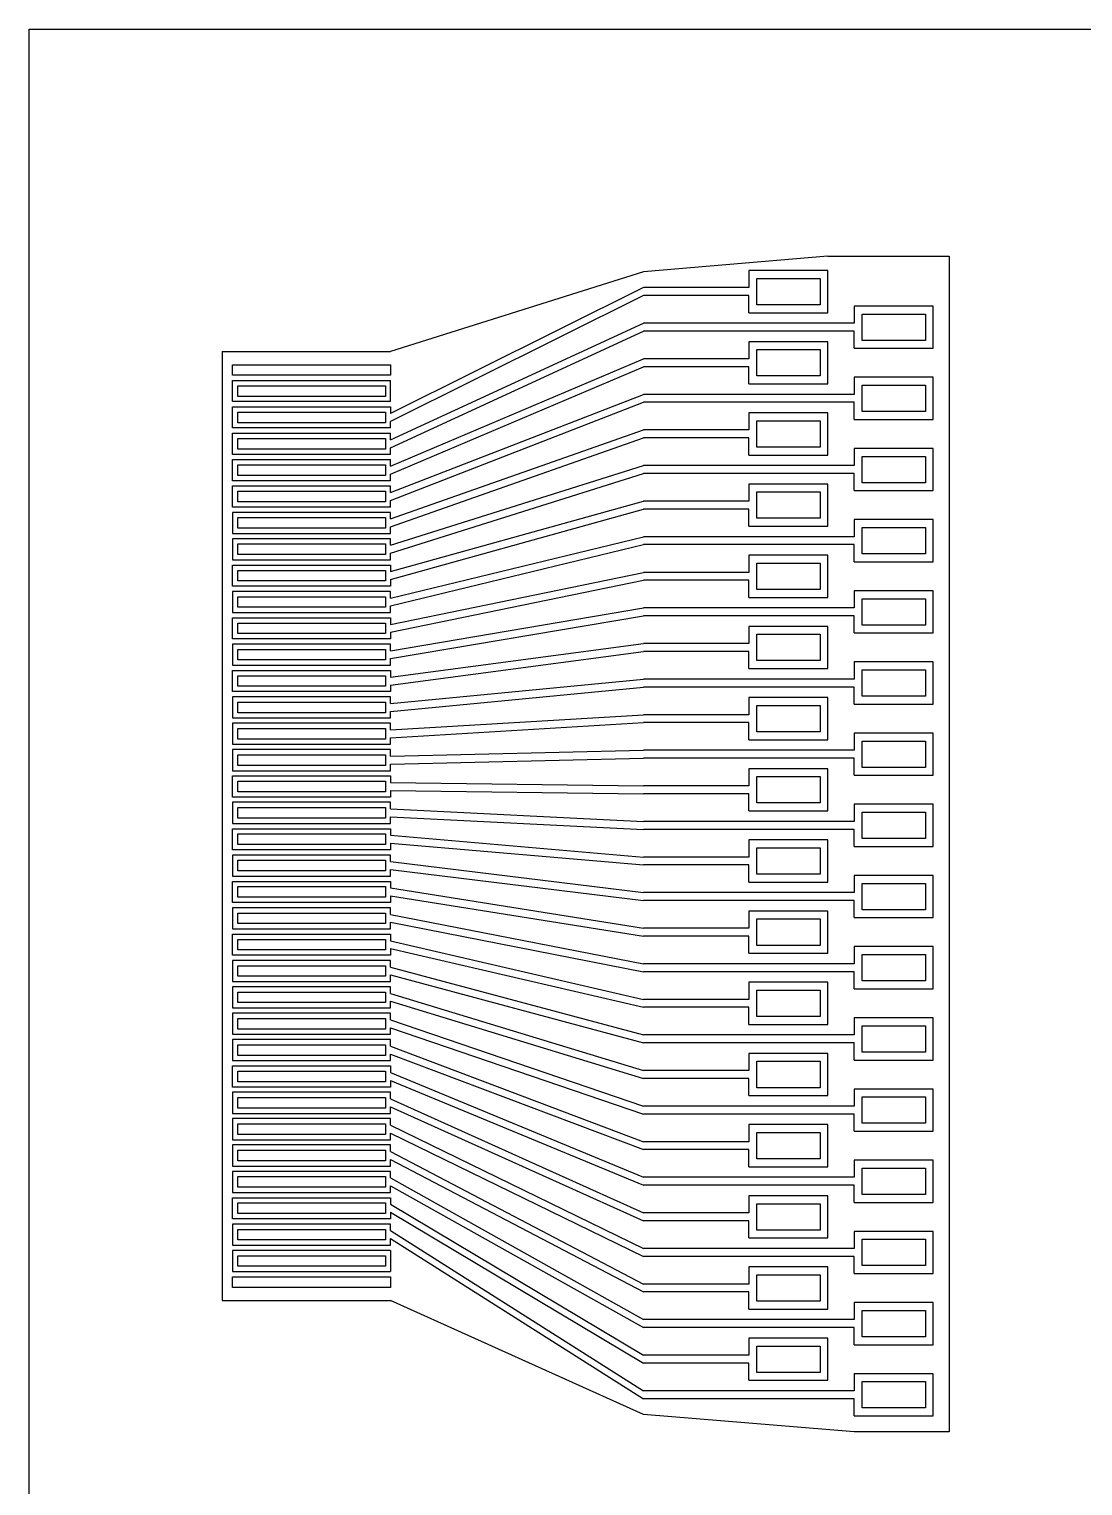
# Model space of a CAD drawing. Header units: inches. Extents: x 22 to 209, y 18 to 88.
# Drawn here: x 21.92 to 41.92, y 59.88 to 87.51 of the extents above; entities that cross this region are included whole.
import ezdxf

# ---------------------------------------------------------------- set-up
doc = ezdxf.new("R2010")
doc.units = ezdxf.units.IN
doc.header["$MEASUREMENT"] = 0
for name, color, linetype in [('Foil', 5, 'Continuous'), ('Hole', 1, 'Continuous'), ('Outline', 93, 'Continuous')]:
    doc.layers.add(name, color=color, linetype=linetype)

msp = doc.modelspace()

# ---------------------------------------------------------------- linework, layer by layer
at = {"layer": 'Foil'}
for p, q in [((21.92, 17.51), (21.92, 87.51)), ((21.92, 87.51), (61.92, 87.51)), ((37.081, 82.931), (35.581, 82.931)), ((35.581, 82.931), (35.581, 82.606)), ((37.081, 82.131), (37.081, 82.931)), ((33.581, 82.606), (28.781, 80.219)), ((33.581, 82.456), (28.781, 80.069)), ((35.581, 82.606), (33.581, 82.606)), ((35.581, 82.456), (33.581, 82.456)), ((35.581, 82.131), (35.581, 82.456)), ((35.581, 82.131), (37.081, 82.131)), ((39.081, 82.256), (37.581, 82.256)), ((37.581, 82.256), (37.581, 81.931)), ((39.081, 81.456), (39.081, 82.256)), ((28.781, 79.719), (33.581, 81.931)), ((37.581, 81.931), (33.581, 81.931)), ((28.781, 79.569), (33.581, 81.781)), ((37.581, 81.781), (33.581, 81.781)), ((37.081, 81.581), (35.581, 81.581)), ((35.581, 81.581), (35.581, 81.256)), ((37.081, 80.781), (37.081, 81.581)), ((37.581, 81.456), (37.581, 81.781)), ((28.781, 79.219), (33.581, 81.256)), ((35.581, 81.256), (33.581, 81.256)), ((37.581, 81.456), (39.081, 81.456)), ((25.781, 80.944), (25.781, 81.144)), ((25.781, 81.144), (28.781, 81.144)), ((28.781, 81.144), (28.781, 80.944)), ((28.781, 79.069), (33.581, 81.106)), ((35.581, 81.106), (33.581, 81.106)), ((35.581, 80.781), (35.581, 81.106)), ((28.781, 80.944), (25.781, 80.944)), ((25.781, 80.444), (25.781, 80.844)), ((25.781, 80.844), (28.781, 80.844)), ((28.781, 80.444), (28.781, 80.844)), ((35.581, 80.781), (37.081, 80.781)), ((39.081, 80.906), (37.581, 80.906)), ((37.581, 80.906), (37.581, 80.581)), ((39.081, 80.106), (39.081, 80.906)), ((28.781, 80.444), (25.781, 80.444)), ((28.781, 78.719), (33.581, 80.581)), ((28.781, 78.569), (33.581, 80.431)), ((37.581, 80.581), (33.581, 80.581)), ((37.581, 80.431), (33.581, 80.431)), ((37.581, 80.106), (37.581, 80.431)), ((25.781, 79.944), (25.781, 80.344)), ((25.781, 80.344), (28.781, 80.344)), ((28.781, 80.344), (28.781, 80.219)), ((37.081, 80.231), (35.581, 80.231)), ((35.581, 80.231), (35.581, 79.906)), ((37.081, 79.431), (37.081, 80.231)), ((28.781, 79.944), (25.781, 79.944)), ((28.781, 79.944), (28.781, 80.069)), ((28.781, 78.219), (33.581, 79.906)), ((35.581, 79.906), (33.581, 79.906)), ((37.581, 80.106), (39.081, 80.106)), ((25.781, 79.444), (25.781, 79.844)), ((25.781, 79.844), (28.781, 79.844)), ((28.781, 79.719), (28.781, 79.844)), ((28.781, 78.069), (33.581, 79.756)), ((35.581, 79.756), (33.581, 79.756)), ((35.581, 79.431), (35.581, 79.756)), ((28.781, 79.444), (25.781, 79.444)), ((25.781, 78.944), (25.781, 79.344)), ((25.781, 79.344), (28.781, 79.344)), ((28.781, 79.444), (28.781, 79.569)), ((28.781, 79.219), (28.781, 79.344)), ((35.581, 79.431), (37.081, 79.431)), ((39.081, 79.556), (37.581, 79.556)), ((37.581, 79.556), (37.581, 79.231)), ((39.081, 78.756), (39.081, 79.556)), ((28.781, 77.719), (33.581, 79.231)), ((28.781, 77.569), (33.581, 79.081)), ((28.781, 78.944), (28.781, 79.069)), ((37.581, 79.231), (33.581, 79.231)), ((37.581, 79.081), (33.581, 79.081)), ((37.581, 78.756), (37.581, 79.081)), ((28.781, 78.944), (25.781, 78.944)), ((25.781, 78.444), (25.781, 78.844)), ((25.781, 78.844), (28.781, 78.844)), ((28.781, 78.719), (28.781, 78.844)), ((37.081, 78.881), (35.581, 78.881)), ((35.581, 78.881), (35.581, 78.556)), ((37.081, 78.081), (37.081, 78.881)), ((37.581, 78.756), (39.081, 78.756)), ((28.781, 78.444), (28.781, 78.569)), ((28.781, 77.219), (33.581, 78.556)), ((35.581, 78.556), (33.581, 78.556)), ((28.781, 78.444), (25.781, 78.444)), ((28.781, 78.344), (25.781, 78.344)), ((25.781, 78.344), (25.781, 77.944)), ((28.781, 77.069), (33.581, 78.406)), ((28.781, 78.219), (28.781, 78.344)), ((35.581, 78.406), (33.581, 78.406)), ((35.581, 78.081), (35.581, 78.406)), ((39.081, 78.206), (37.581, 78.206)), ((37.581, 78.206), (37.581, 77.881)), ((39.081, 77.406), (39.081, 78.206)), ((25.781, 77.944), (28.781, 77.944)), ((28.781, 77.944), (28.781, 78.069)), ((35.581, 78.081), (37.081, 78.081)), ((28.781, 77.844), (25.781, 77.844)), ((25.781, 77.844), (25.781, 77.444)), ((28.781, 76.719), (33.581, 77.881)), ((28.781, 77.719), (28.781, 77.844)), ((28.781, 76.569), (33.581, 77.731)), ((37.581, 77.881), (33.581, 77.881)), ((37.581, 77.731), (33.581, 77.731)), ((37.581, 77.406), (37.581, 77.731)), ((25.781, 77.444), (28.781, 77.444)), ((28.781, 77.444), (28.781, 77.569)), ((37.081, 77.531), (35.581, 77.531)), ((35.581, 77.531), (35.581, 77.206)), ((37.081, 76.731), (37.081, 77.531)), ((37.581, 77.406), (39.081, 77.406)), ((25.781, 76.944), (25.781, 77.344)), ((25.781, 77.344), (28.781, 77.344)), ((28.781, 77.344), (28.781, 77.219)), ((28.781, 76.219), (33.581, 77.206)), ((35.581, 77.206), (33.581, 77.206)), ((28.781, 76.944), (25.781, 76.944)), ((28.781, 76.844), (25.781, 76.844)), ((25.781, 76.844), (25.781, 76.444)), ((28.781, 77.069), (28.781, 76.944)), ((28.781, 76.069), (33.581, 77.056)), ((28.781, 76.719), (28.781, 76.844)), ((35.581, 77.056), (33.581, 77.056)), ((35.581, 76.731), (35.581, 77.056)), ((39.081, 76.856), (37.581, 76.856)), ((37.581, 76.856), (37.581, 76.531)), ((39.081, 76.056), (39.081, 76.856)), ((28.781, 76.444), (28.781, 76.569)), ((35.581, 76.731), (37.081, 76.731)), ((25.781, 76.444), (28.781, 76.444)), ((25.781, 75.944), (25.781, 76.344)), ((25.781, 76.344), (28.781, 76.344)), ((28.781, 75.719), (33.581, 76.531)), ((28.781, 75.569), (33.581, 76.381)), ((28.781, 76.344), (28.781, 76.219)), ((37.581, 76.531), (33.581, 76.531)), ((37.581, 76.381), (33.581, 76.381)), ((37.581, 76.056), (37.581, 76.381)), ((28.781, 76.069), (28.781, 75.944)), ((37.081, 76.181), (35.581, 76.181)), ((35.581, 76.181), (35.581, 75.856)), ((37.081, 75.381), (37.081, 76.181)), ((37.581, 76.056), (39.081, 76.056)), ((28.781, 75.944), (25.781, 75.944)), ((28.781, 75.844), (25.781, 75.844)), ((25.781, 75.844), (25.781, 75.444)), ((28.781, 75.219), (33.581, 75.856)), ((28.781, 75.719), (28.781, 75.844)), ((35.581, 75.856), (33.581, 75.856)), ((25.781, 75.444), (28.781, 75.444)), ((28.781, 75.069), (33.581, 75.706)), ((28.781, 75.444), (28.781, 75.569)), ((35.581, 75.706), (33.581, 75.706)), ((35.581, 75.381), (35.581, 75.706)), ((39.081, 75.506), (37.581, 75.506)), ((37.581, 75.506), (37.581, 75.181)), ((39.081, 74.706), (39.081, 75.506)), ((25.781, 74.944), (25.781, 75.344)), ((25.781, 75.344), (28.781, 75.344)), ((28.781, 75.344), (28.781, 75.219)), ((28.781, 74.719), (33.581, 75.181)), ((37.581, 75.181), (33.581, 75.181)), ((35.581, 75.381), (37.081, 75.381)), ((28.781, 74.944), (25.781, 74.944)), ((28.781, 75.069), (28.781, 74.944)), ((28.781, 74.569), (33.581, 75.031)), ((37.581, 75.031), (33.581, 75.031)), ((37.581, 74.706), (37.581, 75.031)), ((28.781, 74.844), (25.781, 74.844)), ((25.781, 74.844), (25.781, 74.444)), ((28.781, 74.719), (28.781, 74.844)), ((37.081, 74.831), (35.581, 74.831)), ((35.581, 74.831), (35.581, 74.506)), ((37.081, 74.031), (37.081, 74.831)), ((37.581, 74.706), (39.081, 74.706)), ((25.781, 74.444), (28.781, 74.444)), ((28.781, 74.344), (25.781, 74.344)), ((25.781, 74.344), (25.781, 73.944)), ((28.781, 74.444), (28.781, 74.569)), ((28.781, 74.219), (33.581, 74.506)), ((28.781, 74.069), (33.581, 74.356)), ((28.781, 74.219), (28.781, 74.344)), ((35.581, 74.506), (33.581, 74.506)), ((35.581, 74.356), (33.581, 74.356)), ((35.581, 74.031), (35.581, 74.356)), ((28.781, 73.944), (28.781, 74.069)), ((39.081, 74.156), (37.581, 74.156)), ((37.581, 74.156), (37.581, 73.831)), ((39.081, 73.356), (39.081, 74.156)), ((25.781, 73.944), (28.781, 73.944)), ((28.781, 73.844), (25.781, 73.844)), ((25.781, 73.844), (25.781, 73.444)), ((28.781, 73.719), (28.781, 73.844)), ((28.781, 73.719), (33.581, 73.831)), ((37.581, 73.831), (33.581, 73.831)), ((35.581, 74.031), (37.081, 74.031)), ((28.781, 73.569), (33.581, 73.681)), ((28.781, 73.444), (28.781, 73.569)), ((37.581, 73.681), (33.581, 73.681)), ((37.581, 73.356), (37.581, 73.681)), ((25.781, 73.444), (28.781, 73.444)), ((25.781, 72.944), (25.781, 73.344)), ((25.781, 73.344), (28.781, 73.344)), ((28.781, 73.344), (28.781, 73.219)), ((37.081, 73.481), (35.581, 73.481)), ((35.581, 73.481), (35.581, 73.156)), ((37.081, 72.681), (37.081, 73.481)), ((37.581, 73.356), (39.081, 73.356)), ((28.781, 73.219), (33.581, 73.156)), ((28.781, 73.069), (28.781, 72.944)), ((28.781, 73.069), (33.581, 73.006)), ((35.581, 73.156), (33.581, 73.156)), ((35.581, 73.006), (33.581, 73.006)), ((35.581, 72.681), (35.581, 73.006)), ((28.781, 72.944), (25.781, 72.944)), ((28.781, 72.844), (25.781, 72.844)), ((25.781, 72.844), (25.781, 72.444)), ((28.781, 72.719), (28.781, 72.844)), ((28.781, 72.719), (33.581, 72.481)), ((35.581, 72.681), (37.081, 72.681)), ((39.081, 72.806), (37.581, 72.806)), ((37.581, 72.806), (37.581, 72.481)), ((39.081, 72.006), (39.081, 72.806)), ((25.781, 72.444), (28.781, 72.444)), ((28.781, 72.444), (28.781, 72.569)), ((28.781, 72.569), (33.581, 72.331)), ((37.581, 72.481), (33.581, 72.481)), ((25.781, 71.944), (25.781, 72.344)), ((25.781, 72.344), (28.781, 72.344)), ((28.781, 72.344), (28.781, 72.219)), ((28.781, 72.219), (33.581, 71.806)), ((37.581, 72.331), (33.581, 72.331)), ((37.081, 72.131), (35.581, 72.131)), ((35.581, 72.131), (35.581, 71.806)), ((37.081, 71.331), (37.081, 72.131)), ((37.581, 72.006), (37.581, 72.331)), ((28.781, 71.944), (25.781, 71.944)), ((28.781, 71.844), (25.781, 71.844)), ((25.781, 71.844), (25.781, 71.444)), ((28.781, 72.069), (28.781, 71.944)), ((28.781, 72.069), (33.581, 71.656)), ((28.781, 71.719), (28.781, 71.844)), ((37.581, 72.006), (39.081, 72.006)), ((28.781, 71.719), (33.581, 71.131)), ((28.781, 71.444), (28.781, 71.569)), ((28.781, 71.569), (33.581, 70.981)), ((35.581, 71.806), (33.581, 71.806)), ((35.581, 71.656), (33.581, 71.656)), ((35.581, 71.331), (35.581, 71.656)), ((25.781, 71.444), (28.781, 71.444)), ((25.781, 70.944), (25.781, 71.344)), ((25.781, 71.344), (28.781, 71.344)), ((28.781, 71.344), (28.781, 71.219)), ((35.581, 71.331), (37.081, 71.331)), ((39.081, 71.456), (37.581, 71.456)), ((37.581, 71.456), (37.581, 71.131)), ((39.081, 70.656), (39.081, 71.456)), ((28.781, 71.219), (33.581, 70.456)), ((28.781, 71.069), (28.781, 70.944)), ((28.781, 71.069), (33.581, 70.306)), ((37.581, 71.131), (33.581, 71.131)), ((28.781, 70.944), (25.781, 70.944)), ((28.781, 70.844), (25.781, 70.844)), ((25.781, 70.844), (25.781, 70.444)), ((28.781, 70.719), (28.781, 70.844)), ((37.581, 70.981), (33.581, 70.981)), ((37.081, 70.781), (35.581, 70.781)), ((35.581, 70.781), (35.581, 70.456)), ((37.081, 69.981), (37.081, 70.781)), ((37.581, 70.656), (37.581, 70.981)), ((28.781, 70.719), (33.581, 69.781)), ((28.781, 70.444), (28.781, 70.569)), ((28.781, 70.569), (33.581, 69.631)), ((37.581, 70.656), (39.081, 70.656)), ((25.781, 70.444), (28.781, 70.444)), ((25.781, 69.944), (25.781, 70.344)), ((25.781, 70.344), (28.781, 70.344)), ((28.781, 70.344), (28.781, 70.219)), ((28.781, 70.219), (33.581, 69.106)), ((35.581, 70.456), (33.581, 70.456)), ((35.581, 70.306), (33.581, 70.306)), ((35.581, 69.981), (35.581, 70.306)), ((28.781, 69.944), (25.781, 69.944)), ((28.781, 70.069), (28.781, 69.944)), ((28.781, 70.069), (33.581, 68.956)), ((35.581, 69.981), (37.081, 69.981)), ((39.081, 70.106), (37.581, 70.106)), ((37.581, 70.106), (37.581, 69.781)), ((39.081, 69.306), (39.081, 70.106)), ((28.781, 69.844), (25.781, 69.844)), ((25.781, 69.844), (25.781, 69.444)), ((28.781, 69.719), (28.781, 69.844)), ((28.781, 69.719), (33.581, 68.431)), ((37.581, 69.781), (33.581, 69.781)), ((37.581, 69.631), (33.581, 69.631)), ((37.581, 69.306), (37.581, 69.631)), ((25.781, 69.444), (28.781, 69.444)), ((28.781, 69.444), (28.781, 69.569)), ((28.781, 69.569), (33.581, 68.281)), ((37.081, 69.431), (35.581, 69.431)), ((35.581, 69.431), (35.581, 69.106)), ((37.081, 68.631), (37.081, 69.431)), ((28.781, 69.344), (25.781, 69.344)), ((25.781, 69.344), (25.781, 68.944)), ((28.781, 69.219), (28.781, 69.344)), ((28.781, 69.219), (33.581, 67.756)), ((35.581, 69.106), (33.581, 69.106)), ((37.581, 69.306), (39.081, 69.306)), ((25.781, 68.944), (28.781, 68.944)), ((28.781, 68.844), (25.781, 68.844)), ((25.781, 68.844), (25.781, 68.444)), ((28.781, 68.944), (28.781, 69.069)), ((28.781, 69.069), (33.581, 67.606)), ((28.781, 68.719), (28.781, 68.844)), ((35.581, 68.956), (33.581, 68.956)), ((35.581, 68.631), (35.581, 68.956)), ((28.781, 68.719), (33.581, 67.081)), ((28.781, 68.444), (28.781, 68.569)), ((28.781, 68.569), (33.581, 66.931)), ((35.581, 68.631), (37.081, 68.631)), ((39.081, 68.756), (37.581, 68.756)), ((37.581, 68.756), (37.581, 68.431)), ((39.081, 67.956), (39.081, 68.756)), ((25.781, 68.444), (28.781, 68.444)), ((28.781, 68.344), (25.781, 68.344)), ((25.781, 68.344), (25.781, 67.944)), ((28.781, 68.219), (28.781, 68.344)), ((37.581, 68.431), (33.581, 68.431)), ((37.581, 68.281), (33.581, 68.281)), ((37.581, 67.956), (37.581, 68.281)), ((28.781, 68.219), (33.581, 66.406)), ((28.781, 67.944), (28.781, 68.069)), ((28.781, 68.069), (33.581, 66.256)), ((37.081, 68.081), (35.581, 68.081)), ((35.581, 68.081), (35.581, 67.756)), ((37.081, 67.281), (37.081, 68.081)), ((25.781, 67.944), (28.781, 67.944)), ((25.781, 67.444), (25.781, 67.844)), ((25.781, 67.844), (28.781, 67.844)), ((28.781, 67.844), (28.781, 67.719)), ((28.781, 67.719), (33.581, 65.731)), ((35.581, 67.756), (33.581, 67.756)), ((37.581, 67.956), (39.081, 67.956)), ((28.781, 67.444), (25.781, 67.444)), ((28.781, 67.569), (28.781, 67.444)), ((28.781, 67.569), (33.581, 65.581)), ((35.581, 67.606), (33.581, 67.606)), ((35.581, 67.281), (35.581, 67.606)), ((28.781, 67.344), (25.781, 67.344)), ((25.781, 67.344), (25.781, 66.944)), ((28.781, 67.219), (28.781, 67.344)), ((28.781, 67.219), (33.581, 65.056)), ((35.581, 67.281), (37.081, 67.281)), ((39.081, 67.406), (37.581, 67.406)), ((37.581, 67.406), (37.581, 67.081)), ((39.081, 66.606), (39.081, 67.406)), ((25.781, 66.944), (28.781, 66.944)), ((28.781, 66.944), (28.781, 67.069)), ((28.781, 67.069), (33.581, 64.906)), ((37.581, 67.081), (33.581, 67.081)), ((37.581, 66.931), (33.581, 66.931)), ((37.581, 66.606), (37.581, 66.931)), ((28.781, 66.844), (25.781, 66.844)), ((25.781, 66.844), (25.781, 66.444)), ((28.781, 66.719), (28.781, 66.844)), ((28.781, 66.719), (33.581, 64.381)), ((37.081, 66.731), (35.581, 66.731)), ((35.581, 66.731), (35.581, 66.406)), ((37.081, 65.931), (37.081, 66.731)), ((37.581, 66.606), (39.081, 66.606)), ((25.781, 66.444), (28.781, 66.444)), ((28.781, 66.344), (25.781, 66.344)), ((25.781, 66.344), (25.781, 65.944)), ((28.781, 66.444), (28.781, 66.569)), ((28.781, 66.569), (33.581, 64.231)), ((28.781, 66.219), (28.781, 66.344)), ((35.581, 66.406), (33.581, 66.406)), ((28.781, 66.219), (33.581, 63.706)), ((28.781, 65.944), (28.781, 66.069)), ((28.781, 66.069), (33.581, 63.556)), ((35.581, 66.256), (33.581, 66.256)), ((35.581, 65.931), (35.581, 66.256)), ((39.081, 66.056), (37.581, 66.056)), ((37.581, 66.056), (37.581, 65.731)), ((39.081, 65.256), (39.081, 66.056)), ((25.781, 65.944), (28.781, 65.944)), ((28.781, 65.844), (25.781, 65.844)), ((25.781, 65.844), (25.781, 65.444)), ((28.781, 65.719), (28.781, 65.844)), ((35.581, 65.931), (37.081, 65.931)), ((28.781, 65.719), (33.581, 63.031)), ((28.781, 65.444), (28.781, 65.569)), ((28.781, 65.569), (33.581, 62.881)), ((37.581, 65.731), (33.581, 65.731)), ((37.581, 65.581), (33.581, 65.581)), ((37.581, 65.256), (37.581, 65.581)), ((25.781, 65.444), (28.781, 65.444)), ((25.781, 64.944), (25.781, 65.344)), ((25.781, 65.344), (28.781, 65.344)), ((28.781, 65.344), (28.781, 65.219)), ((28.781, 65.219), (33.581, 62.356)), ((37.081, 65.381), (35.581, 65.381)), ((35.581, 65.381), (35.581, 65.056)), ((37.081, 64.581), (37.081, 65.381)), ((37.581, 65.256), (39.081, 65.256)), ((28.781, 64.944), (25.781, 64.944)), ((28.781, 65.069), (28.781, 64.944)), ((28.781, 65.069), (33.581, 62.206)), ((35.581, 65.056), (33.581, 65.056)), ((28.781, 64.844), (25.781, 64.844)), ((25.781, 64.844), (25.781, 64.444)), ((28.781, 64.719), (28.781, 64.844)), ((28.781, 64.719), (33.581, 61.681)), ((35.581, 64.906), (33.581, 64.906)), ((35.581, 64.581), (35.581, 64.906)), ((39.081, 64.706), (37.581, 64.706)), ((37.581, 64.706), (37.581, 64.381)), ((39.081, 63.906), (39.081, 64.706)), ((25.781, 64.444), (28.781, 64.444)), ((28.781, 64.444), (28.781, 64.569)), ((28.781, 64.569), (33.581, 61.531)), ((37.581, 64.381), (33.581, 64.381)), ((35.581, 64.581), (37.081, 64.581)), ((28.781, 64.344), (25.781, 64.344)), ((25.781, 64.344), (25.781, 63.944)), ((28.781, 64.344), (28.781, 63.944)), ((37.581, 64.231), (33.581, 64.231)), ((37.581, 63.906), (37.581, 64.231)), ((25.781, 63.944), (28.781, 63.944)), ((25.781, 63.644), (25.781, 63.844)), ((25.781, 63.844), (28.781, 63.844)), ((28.781, 63.844), (28.781, 63.644)), ((37.081, 64.031), (35.581, 64.031)), ((35.581, 64.031), (35.581, 63.706)), ((37.081, 63.231), (37.081, 64.031)), ((37.581, 63.906), (39.081, 63.906)), ((28.781, 63.644), (25.781, 63.644)), ((35.581, 63.706), (33.581, 63.706)), ((35.581, 63.556), (33.581, 63.556)), ((35.581, 63.231), (35.581, 63.556)), ((39.081, 63.356), (37.581, 63.356)), ((37.581, 63.356), (37.581, 63.031)), ((39.081, 62.556), (39.081, 63.356)), ((37.581, 63.031), (33.581, 63.031)), ((35.581, 63.231), (37.081, 63.231)), ((37.581, 62.881), (33.581, 62.881)), ((37.581, 62.556), (37.581, 62.881)), ((37.081, 62.681), (35.581, 62.681)), ((35.581, 62.681), (35.581, 62.356)), ((37.081, 61.881), (37.081, 62.681)), ((37.581, 62.556), (39.081, 62.556)), ((35.581, 62.356), (33.581, 62.356)), ((35.581, 62.206), (33.581, 62.206)), ((35.581, 61.881), (35.581, 62.206)), ((39.081, 62.006), (37.581, 62.006)), ((37.581, 62.006), (37.581, 61.681)), ((39.081, 61.206), (39.081, 62.006)), ((37.581, 61.681), (33.581, 61.681)), ((35.581, 61.881), (37.081, 61.881)), ((37.581, 61.531), (33.581, 61.531)), ((37.581, 61.206), (37.581, 61.531)), ((37.581, 61.206), (39.081, 61.206))]:
    msp.add_line(p, q, dxfattribs=at)
at = {"layer": 'Hole'}
for p, q in [((21.92, 17.51), (21.92, 87.51)), ((21.92, 87.51), (61.92, 87.51)), ((35.731, 82.281), (35.731, 82.781)), ((35.731, 82.781), (36.931, 82.781)), ((36.931, 82.781), (36.931, 82.281)), ((36.931, 82.281), (35.731, 82.281)), ((37.731, 81.606), (37.731, 82.106)), ((37.731, 82.106), (38.931, 82.106)), ((38.931, 82.106), (38.931, 81.606)), ((38.931, 81.606), (37.731, 81.606)), ((35.731, 80.931), (35.731, 81.431)), ((35.731, 81.431), (36.931, 81.431)), ((36.931, 81.431), (36.931, 80.931)), ((25.881, 80.544), (25.881, 80.744)), ((25.881, 80.744), (28.681, 80.744)), ((28.681, 80.744), (28.681, 80.544)), ((36.931, 80.931), (35.731, 80.931)), ((37.731, 80.256), (37.731, 80.756)), ((37.731, 80.756), (38.931, 80.756)), ((38.931, 80.756), (38.931, 80.256)), ((28.681, 80.544), (25.881, 80.544)), ((25.881, 80.044), (25.881, 80.244)), ((25.881, 80.244), (28.681, 80.244)), ((28.681, 80.244), (28.681, 80.044)), ((38.931, 80.256), (37.731, 80.256)), ((28.681, 80.044), (25.881, 80.044)), ((35.731, 79.581), (35.731, 80.081)), ((35.731, 80.081), (36.931, 80.081)), ((36.931, 80.081), (36.931, 79.581)), ((25.881, 79.544), (25.881, 79.744)), ((25.881, 79.744), (28.681, 79.744)), ((28.681, 79.744), (28.681, 79.544)), ((36.931, 79.581), (35.731, 79.581)), ((28.681, 79.544), (25.881, 79.544)), ((37.731, 78.906), (37.731, 79.406)), ((37.731, 79.406), (38.931, 79.406)), ((38.931, 79.406), (38.931, 78.906)), ((25.881, 79.044), (25.881, 79.244)), ((25.881, 79.244), (28.681, 79.244)), ((28.681, 79.044), (25.881, 79.044)), ((28.681, 79.244), (28.681, 79.044)), ((38.931, 78.906), (37.731, 78.906)), ((25.881, 78.544), (25.881, 78.744)), ((25.881, 78.744), (28.681, 78.744)), ((28.681, 78.544), (25.881, 78.544)), ((28.681, 78.744), (28.681, 78.544)), ((35.731, 78.231), (35.731, 78.731)), ((35.731, 78.731), (36.931, 78.731)), ((36.931, 78.731), (36.931, 78.231)), ((25.881, 78.044), (25.881, 78.244)), ((25.881, 78.244), (28.681, 78.244)), ((28.681, 78.244), (28.681, 78.044)), ((36.931, 78.231), (35.731, 78.231)), ((28.681, 78.044), (25.881, 78.044)), ((37.731, 77.556), (37.731, 78.056)), ((37.731, 78.056), (38.931, 78.056)), ((38.931, 78.056), (38.931, 77.556)), ((25.881, 77.544), (25.881, 77.744)), ((25.881, 77.744), (28.681, 77.744)), ((28.681, 77.744), (28.681, 77.544)), ((28.681, 77.544), (25.881, 77.544)), ((35.731, 76.881), (35.731, 77.381)), ((35.731, 77.381), (36.931, 77.381)), ((36.931, 77.381), (36.931, 76.881)), ((38.931, 77.556), (37.731, 77.556)), ((25.881, 77.044), (25.881, 77.244)), ((25.881, 77.244), (28.681, 77.244)), ((28.681, 77.244), (28.681, 77.044)), ((28.681, 77.044), (25.881, 77.044)), ((36.931, 76.881), (35.731, 76.881)), ((25.881, 76.544), (25.881, 76.744)), ((25.881, 76.744), (28.681, 76.744)), ((28.681, 76.544), (25.881, 76.544)), ((28.681, 76.744), (28.681, 76.544)), ((37.731, 76.206), (37.731, 76.706)), ((37.731, 76.706), (38.931, 76.706)), ((38.931, 76.706), (38.931, 76.206)), ((25.881, 76.044), (25.881, 76.244)), ((25.881, 76.244), (28.681, 76.244)), ((28.681, 76.044), (25.881, 76.044)), ((28.681, 76.244), (28.681, 76.044)), ((35.731, 75.531), (35.731, 76.031)), ((35.731, 76.031), (36.931, 76.031)), ((36.931, 76.031), (36.931, 75.531)), ((38.931, 76.206), (37.731, 76.206)), ((25.881, 75.544), (25.881, 75.744)), ((25.881, 75.744), (28.681, 75.744)), ((28.681, 75.744), (28.681, 75.544)), ((28.681, 75.544), (25.881, 75.544)), ((36.931, 75.531), (35.731, 75.531)), ((25.881, 75.044), (25.881, 75.244)), ((25.881, 75.244), (28.681, 75.244)), ((28.681, 75.244), (28.681, 75.044)), ((37.731, 74.856), (37.731, 75.356)), ((37.731, 75.356), (38.931, 75.356)), ((38.931, 75.356), (38.931, 74.856)), ((28.681, 75.044), (25.881, 75.044)), ((25.881, 74.544), (25.881, 74.744)), ((25.881, 74.744), (28.681, 74.744)), ((28.681, 74.744), (28.681, 74.544)), ((35.731, 74.181), (35.731, 74.681)), ((35.731, 74.681), (36.931, 74.681)), ((36.931, 74.681), (36.931, 74.181)), ((38.931, 74.856), (37.731, 74.856)), ((28.681, 74.544), (25.881, 74.544)), ((25.881, 74.044), (25.881, 74.244)), ((25.881, 74.244), (28.681, 74.244)), ((28.681, 74.244), (28.681, 74.044)), ((36.931, 74.181), (35.731, 74.181)), ((28.681, 74.044), (25.881, 74.044)), ((37.731, 73.506), (37.731, 74.006)), ((37.731, 74.006), (38.931, 74.006)), ((38.931, 74.006), (38.931, 73.506)), ((25.881, 73.544), (25.881, 73.744)), ((25.881, 73.744), (28.681, 73.744)), ((28.681, 73.544), (25.881, 73.544)), ((28.681, 73.744), (28.681, 73.544)), ((38.931, 73.506), (37.731, 73.506)), ((25.881, 73.044), (25.881, 73.244)), ((25.881, 73.244), (28.681, 73.244)), ((28.681, 73.244), (28.681, 73.044)), ((35.731, 72.831), (35.731, 73.331)), ((35.731, 73.331), (36.931, 73.331)), ((36.931, 73.331), (36.931, 72.831)), ((28.681, 73.044), (25.881, 73.044)), ((25.881, 72.544), (25.881, 72.744)), ((25.881, 72.744), (28.681, 72.744)), ((28.681, 72.744), (28.681, 72.544)), ((36.931, 72.831), (35.731, 72.831)), ((28.681, 72.544), (25.881, 72.544)), ((37.731, 72.156), (37.731, 72.656)), ((37.731, 72.656), (38.931, 72.656)), ((38.931, 72.656), (38.931, 72.156)), ((25.881, 72.044), (25.881, 72.244)), ((25.881, 72.244), (28.681, 72.244)), ((28.681, 72.244), (28.681, 72.044)), ((38.931, 72.156), (37.731, 72.156)), ((28.681, 72.044), (25.881, 72.044)), ((35.731, 71.481), (35.731, 71.981)), ((35.731, 71.981), (36.931, 71.981)), ((36.931, 71.981), (36.931, 71.481)), ((25.881, 71.544), (25.881, 71.744)), ((25.881, 71.744), (28.681, 71.744)), ((28.681, 71.744), (28.681, 71.544)), ((28.681, 71.544), (25.881, 71.544)), ((36.931, 71.481), (35.731, 71.481)), ((37.731, 70.806), (37.731, 71.306)), ((37.731, 71.306), (38.931, 71.306)), ((38.931, 71.306), (38.931, 70.806)), ((25.881, 71.044), (25.881, 71.244)), ((25.881, 71.244), (28.681, 71.244)), ((28.681, 71.044), (25.881, 71.044)), ((28.681, 71.244), (28.681, 71.044)), ((25.881, 70.544), (25.881, 70.744)), ((25.881, 70.744), (28.681, 70.744)), ((28.681, 70.744), (28.681, 70.544)), ((38.931, 70.806), (37.731, 70.806)), ((28.681, 70.544), (25.881, 70.544)), ((35.731, 70.131), (35.731, 70.631)), ((35.731, 70.631), (36.931, 70.631)), ((36.931, 70.631), (36.931, 70.131)), ((25.881, 70.044), (25.881, 70.244)), ((25.881, 70.244), (28.681, 70.244)), ((28.681, 70.244), (28.681, 70.044)), ((28.681, 70.044), (25.881, 70.044)), ((36.931, 70.131), (35.731, 70.131)), ((37.731, 69.456), (37.731, 69.956)), ((37.731, 69.956), (38.931, 69.956)), ((38.931, 69.956), (38.931, 69.456)), ((25.881, 69.544), (25.881, 69.744)), ((25.881, 69.744), (28.681, 69.744)), ((28.681, 69.744), (28.681, 69.544)), ((28.681, 69.544), (25.881, 69.544)), ((38.931, 69.456), (37.731, 69.456)), ((25.881, 69.044), (25.881, 69.244)), ((25.881, 69.244), (28.681, 69.244)), ((28.681, 69.244), (28.681, 69.044)), ((35.731, 68.781), (35.731, 69.281)), ((35.731, 69.281), (36.931, 69.281)), ((36.931, 69.281), (36.931, 68.781)), ((28.681, 69.044), (25.881, 69.044)), ((25.881, 68.544), (25.881, 68.744)), ((25.881, 68.744), (28.681, 68.744)), ((28.681, 68.544), (25.881, 68.544)), ((28.681, 68.744), (28.681, 68.544)), ((36.931, 68.781), (35.731, 68.781)), ((37.731, 68.106), (37.731, 68.606)), ((37.731, 68.606), (38.931, 68.606)), ((38.931, 68.606), (38.931, 68.106)), ((25.881, 68.044), (25.881, 68.244)), ((25.881, 68.244), (28.681, 68.244)), ((28.681, 68.044), (25.881, 68.044)), ((28.681, 68.244), (28.681, 68.044)), ((38.931, 68.106), (37.731, 68.106)), ((25.881, 67.544), (25.881, 67.744)), ((25.881, 67.744), (28.681, 67.744)), ((28.681, 67.744), (28.681, 67.544)), ((35.731, 67.431), (35.731, 67.931)), ((35.731, 67.931), (36.931, 67.931)), ((36.931, 67.931), (36.931, 67.431)), ((28.681, 67.544), (25.881, 67.544)), ((36.931, 67.431), (35.731, 67.431)), ((25.881, 67.044), (25.881, 67.244)), ((25.881, 67.244), (28.681, 67.244)), ((28.681, 67.244), (28.681, 67.044)), ((37.731, 66.756), (37.731, 67.256)), ((37.731, 67.256), (38.931, 67.256)), ((38.931, 67.256), (38.931, 66.756)), ((28.681, 67.044), (25.881, 67.044)), ((25.881, 66.544), (25.881, 66.744)), ((25.881, 66.744), (28.681, 66.744)), ((28.681, 66.744), (28.681, 66.544)), ((38.931, 66.756), (37.731, 66.756)), ((28.681, 66.544), (25.881, 66.544)), ((35.731, 66.081), (35.731, 66.581)), ((35.731, 66.581), (36.931, 66.581)), ((36.931, 66.581), (36.931, 66.081)), ((25.881, 66.044), (25.881, 66.244)), ((25.881, 66.244), (28.681, 66.244)), ((28.681, 66.044), (25.881, 66.044)), ((28.681, 66.244), (28.681, 66.044)), ((36.931, 66.081), (35.731, 66.081)), ((37.731, 65.406), (37.731, 65.906)), ((37.731, 65.906), (38.931, 65.906)), ((38.931, 65.906), (38.931, 65.406)), ((25.881, 65.544), (25.881, 65.744)), ((25.881, 65.744), (28.681, 65.744)), ((28.681, 65.544), (25.881, 65.544)), ((28.681, 65.744), (28.681, 65.544)), ((25.881, 65.044), (25.881, 65.244)), ((25.881, 65.244), (28.681, 65.244)), ((28.681, 65.244), (28.681, 65.044)), ((35.731, 64.731), (35.731, 65.231)), ((35.731, 65.231), (36.931, 65.231)), ((36.931, 65.231), (36.931, 64.731)), ((38.931, 65.406), (37.731, 65.406)), ((28.681, 65.044), (25.881, 65.044)), ((25.881, 64.544), (25.881, 64.744)), ((25.881, 64.744), (28.681, 64.744)), ((28.681, 64.744), (28.681, 64.544)), ((36.931, 64.731), (35.731, 64.731)), ((28.681, 64.544), (25.881, 64.544)), ((37.731, 64.056), (37.731, 64.556)), ((37.731, 64.556), (38.931, 64.556)), ((38.931, 64.556), (38.931, 64.056)), ((25.881, 64.044), (25.881, 64.244)), ((25.881, 64.244), (28.681, 64.244)), ((28.681, 64.244), (28.681, 64.044)), ((28.681, 64.044), (25.881, 64.044)), ((35.731, 63.381), (35.731, 63.881)), ((35.731, 63.881), (36.931, 63.881)), ((36.931, 63.881), (36.931, 63.381)), ((38.931, 64.056), (37.731, 64.056)), ((36.931, 63.381), (35.731, 63.381)), ((37.731, 62.706), (37.731, 63.206)), ((37.731, 63.206), (38.931, 63.206)), ((38.931, 63.206), (38.931, 62.706)), ((35.731, 62.031), (35.731, 62.531)), ((35.731, 62.531), (36.931, 62.531)), ((36.931, 62.531), (36.931, 62.031)), ((38.931, 62.706), (37.731, 62.706)), ((36.931, 62.031), (35.731, 62.031)), ((37.731, 61.356), (37.731, 61.856)), ((37.731, 61.856), (38.931, 61.856)), ((38.931, 61.856), (38.931, 61.356)), ((38.931, 61.356), (37.731, 61.356))]:
    msp.add_line(p, q, dxfattribs=at)
at = {"layer": 'Outline'}
for p, q in [((21.92, 17.51), (21.92, 87.51)), ((21.92, 87.51), (61.92, 87.51)), ((37.081, 83.206), (33.581, 82.906)), ((37.081, 83.206), (39.381, 83.206)), ((39.381, 83.206), (39.381, 82.256)), ((33.581, 82.906), (28.781, 81.394)), ((39.381, 82.256), (39.381, 61.206)), ((25.581, 81.394), (28.781, 81.394)), ((25.581, 81.394), (25.581, 63.394)), ((25.581, 63.394), (28.781, 63.394)), ((33.581, 61.231), (28.781, 63.394)), ((37.581, 60.906), (33.581, 61.231)), ((39.381, 61.206), (39.381, 60.906)), ((39.381, 60.906), (37.581, 60.906))]:
    msp.add_line(p, q, dxfattribs=at)

doc.saveas('drawing.dxf')
